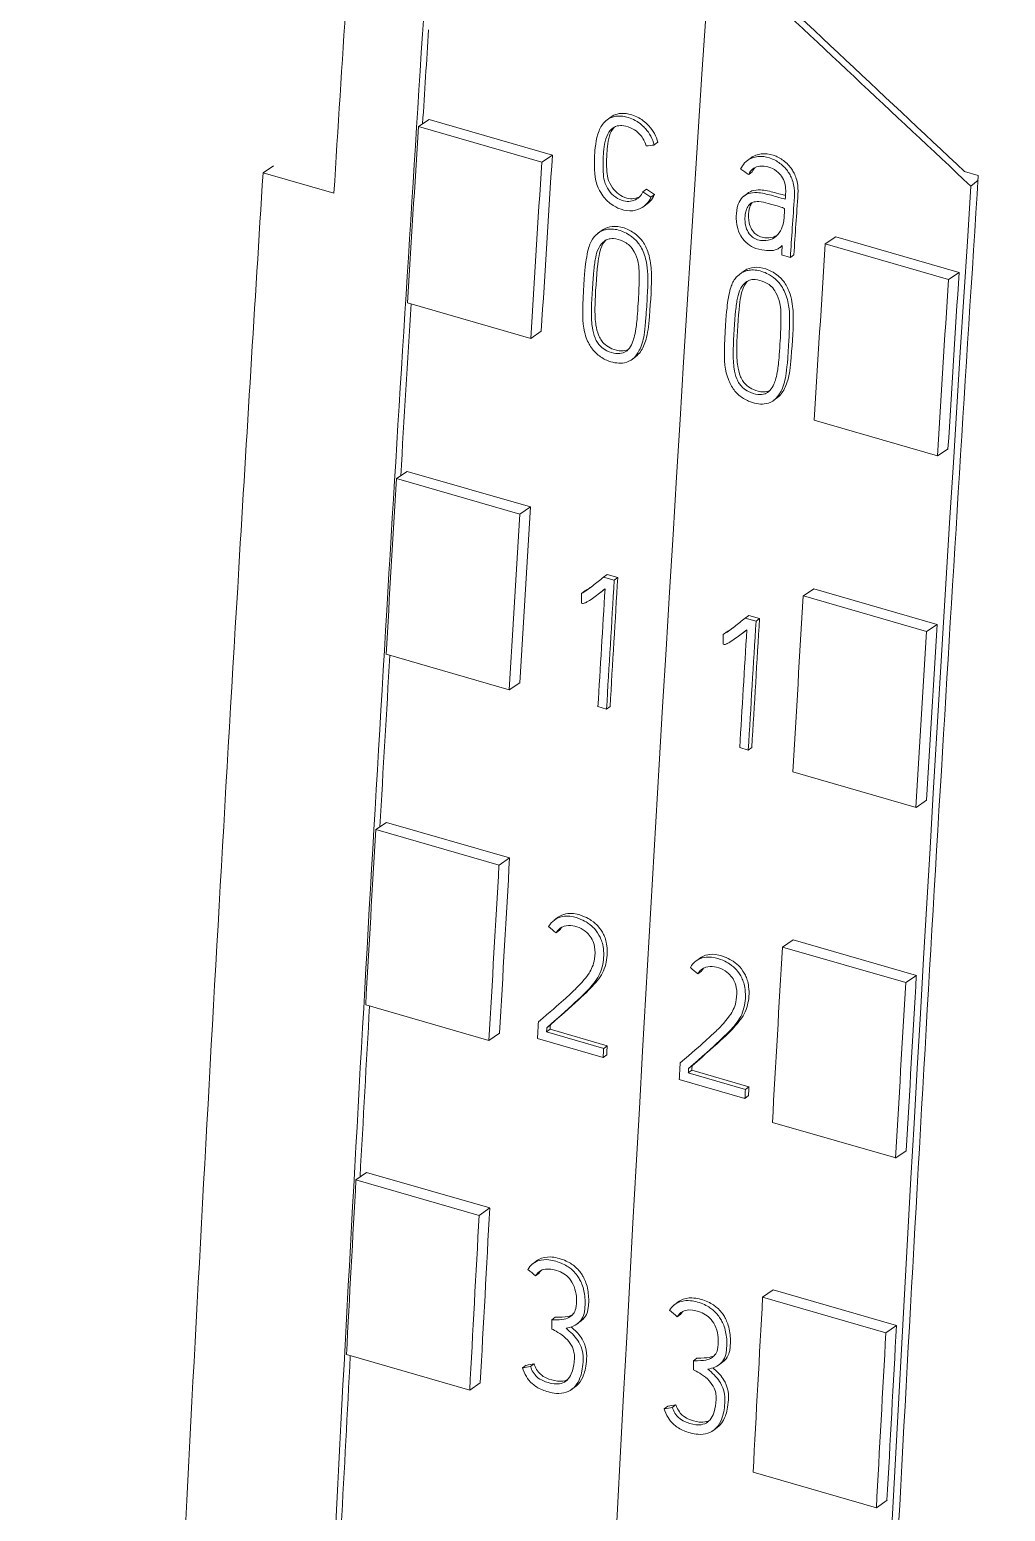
# Model space of a CAD drawing. Header units: inches. Extents: x 9220 to 92460, y -39241 to 4813.
# Drawn here: x 74985.94 to 74996.1, y -33754.61 to -33739.19 of the extents above; entities that cross this region are included whole.
import ezdxf

# ---------------------------------------------------------------- set-up
doc = ezdxf.new("R2010")
doc.units = ezdxf.units.IN
doc.header["$MEASUREMENT"] = 0

# ---------------------------------------------------------------- blocks, each defined once
blk = doc.blocks.new('A$C027ebf9d')
at = {"color": 0, "linetype": 'Continuous', "lineweight": 0}
for p, q in [((19.01652, -14.9086), (19.02239, -14.90471)), ((19.02239, -14.90471), (19.09058, -14.92439)), ((19.12063, -14.90505), (19.12259, -14.90356)), ((19.01652, -14.9086), (19.08471, -14.92828)), ((19.14696, -14.91882), (19.14893, -14.91733)), ((18.93049, -14.93413), (18.93625, -14.93029)), ((19.08471, -14.92828), (19.09058, -14.92439)), ((19.19828, -14.92751), (19.20024, -14.92602)), ((18.9697, -14.94545), (18.93049, -14.93413)), ((19.19917, -14.93509), (19.20113, -14.93361)), ((19.32623, -14.93571), (19.31867, -14.93353)), ((19.32214, -14.94165), (19.32607, -14.93825)), ((19.14069, -14.94469), (19.14265, -14.94321)), ((19.14512, -14.9477), (19.14708, -14.94621)), ((19.19654, -14.94706), (19.1985, -14.94557)), ((19.1412, -14.95275), (19.14316, -14.95126)), ((19.1156, -14.96777), (19.11757, -14.96629)), ((19.24155, -14.97356), (19.24742, -14.96967)), ((19.31561, -14.98935), (19.24742, -14.96967)), ((19.21656, -14.97548), (19.21774, -14.97458)), ((19.21742, -14.97961), (19.22225, -14.981)), ((19.22225, -14.981), (19.22421, -14.97951)), ((19.30974, -14.99325), (19.24155, -14.97356)), ((19.19404, -14.9904), (19.196, -14.98892)), ((19.30974, -14.99325), (19.31561, -14.98935)), ((19.01038, -15.0061), (19.07857, -15.02579)), ((19.08444, -15.02187), (19.07857, -15.02579)), ((19.13466, -15.03741), (19.13662, -15.03592)), ((19.21309, -15.06004), (19.21505, -15.05855)), ((19.3036, -15.09075), (19.23541, -15.07107)), ((19.30947, -15.08683), (19.3036, -15.09075)), ((19.00439, -15.10328), (19.01026, -15.09933)), ((19.00439, -15.10328), (19.07258, -15.12297)), ((19.01026, -15.09933), (19.07845, -15.11901)), ((19.07258, -15.12297), (19.07845, -15.11901)), ((19.11883, -15.15783), (19.1208, -15.15634)), ((19.12479, -15.15955), (19.11883, -15.15783)), ((19.1208, -15.15634), (19.12675, -15.15806)), ((19.12479, -15.15955), (19.12675, -15.15806)), ((19.10663, -15.16691), (19.10859, -15.16542)), ((19.11592, -15.16726), (19.11788, -15.16577)), ((19.22942, -15.16824), (19.23529, -15.16429)), ((19.29761, -15.18793), (19.22942, -15.16824)), ((19.30348, -15.18398), (19.23529, -15.16429)), ((19.19727, -15.18045), (19.19923, -15.17897)), ((19.20323, -15.18217), (19.19727, -15.18045)), ((19.19923, -15.17897), (19.20519, -15.18069)), ((19.20323, -15.18217), (19.20519, -15.18069)), ((19.29761, -15.18793), (19.30348, -15.18398)), ((19.18506, -15.18954), (19.18702, -15.18805)), ((19.19436, -15.18989), (19.19632, -15.1884)), ((18.99854, -15.20052), (19.06673, -15.22021)), ((19.0726, -15.21623), (19.06673, -15.22021)), ((19.11579, -15.22946), (19.12052, -15.23083)), ((19.12052, -15.23083), (19.12248, -15.22934)), ((19.19422, -15.25209), (19.19895, -15.25346)), ((19.19895, -15.25346), (19.20091, -15.25197)), ((19.29176, -15.28517), (19.22357, -15.26548)), ((19.29763, -15.28119), (19.29176, -15.28517)), ((18.99284, -15.29746), (18.99872, -15.29345)), ((18.99284, -15.29746), (19.06104, -15.31714)), ((18.99872, -15.29345), (19.06691, -15.31313)), ((19.06104, -15.31714), (19.06691, -15.31313)), ((19.09152, -15.3476), (19.09348, -15.34611)), ((19.09259, -15.35462), (19.09455, -15.35313)), ((19.21787, -15.36242), (19.22375, -15.35841)), ((19.28607, -15.3821), (19.21787, -15.36242)), ((19.29194, -15.37809), (19.22375, -15.35841)), ((19.16995, -15.37022), (19.17191, -15.36874)), ((19.17103, -15.37724), (19.17299, -15.37576)), ((19.28607, -15.3821), (19.29194, -15.37809)), ((18.98729, -15.39443), (19.05548, -15.41412)), ((19.08748, -15.40701), (19.08944, -15.40552)), ((19.06135, -15.41008), (19.05548, -15.41412)), ((19.08234, -15.41297), (19.11865, -15.42346)), ((19.08735, -15.40939), (19.08931, -15.4079)), ((19.11894, -15.41851), (19.08735, -15.40939)), ((19.08931, -15.4079), (19.1209, -15.41702)), ((19.11865, -15.42346), (19.12062, -15.42197)), ((19.11894, -15.41851), (19.1209, -15.41702)), ((19.16578, -15.43202), (19.16774, -15.43053)), ((19.16592, -15.42964), (19.16788, -15.42815)), ((19.16774, -15.43053), (19.19933, -15.43965)), ((19.16077, -15.4356), (19.19709, -15.44609)), ((19.19737, -15.44113), (19.16578, -15.43202)), ((19.19709, -15.44609), (19.19905, -15.4446)), ((19.19737, -15.44113), (19.19933, -15.43965)), ((19.28051, -15.47908), (19.21232, -15.4594)), ((19.28638, -15.47504), (19.28051, -15.47908)), ((18.98188, -15.49112), (18.98776, -15.48706)), ((18.98776, -15.48706), (19.05595, -15.50674)), ((18.98188, -15.49112), (19.05007, -15.51081)), ((19.05007, -15.51081), (19.05595, -15.50674)), ((19.07972, -15.53758), (19.08168, -15.53609)), ((19.08122, -15.54428), (19.08318, -15.54279)), ((19.20691, -15.55608), (19.21279, -15.55202)), ((19.28098, -15.5717), (19.21279, -15.55202)), ((19.15816, -15.56021), (19.16012, -15.55872)), ((19.2751, -15.57577), (19.20691, -15.55608)), ((19.09017, -15.56866), (19.09213, -15.56717)), ((19.10451, -15.57068), (19.10647, -15.5692)), ((19.15965, -15.56691), (19.16161, -15.56542)), ((19.2751, -15.57577), (19.28098, -15.5717)), ((18.97662, -15.58784), (19.04481, -15.60753)), ((19.07403, -15.59521), (19.07599, -15.59372)), ((19.07849, -15.59439), (19.08046, -15.5929)), ((19.1686, -15.59128), (19.17056, -15.5898)), ((19.18294, -15.59331), (19.1849, -15.59183)), ((19.05068, -15.60343), (19.04481, -15.60753)), ((19.1014, -15.60697), (19.10336, -15.60548)), ((19.15246, -15.61784), (19.15443, -15.61635)), ((19.15693, -15.61702), (19.15889, -15.61553)), ((19.17983, -15.6296), (19.18179, -15.62811)), ((19.26984, -15.67249), (19.20165, -15.6528)), ((19.27571, -15.66839), (19.26984, -15.67249))]:
    blk.add_line(p, q, dxfattribs=at)
at = {"color": 0, "linetype": 'Continuous', "lineweight": 0, "extrusion": (0, 0, -1)}
for centre, major_axis, ratio, start_param, end_param in [((103.54587, 46.11061), (-127.39754, 88.2636), 0.649519, -1.346513, -1.345256), ((38.52523, -1.91449), (10.9193, 37.82555), 0.433013, -2.044027, -2.041027), ((38.57101, -1.92799), (10.9193, 37.82555), 0.433013, -2.04258, -2.041128), ((38.57442, -1.92898), (10.92257, 37.8369), 0.433013, -2.045206, -2.042485), ((38.64261, -1.94866), (10.92257, 37.8369), 0.433013, -2.045206, -2.042485), ((43.91555, -3.47111), (-96.25908, 61.59771), 0.2031, -1.442, -1.441953), ((38.79945, -1.99394), (10.92257, 37.8369), 0.433013, -2.045206, -2.042485), ((38.86764, -2.01362), (10.92257, 37.8369), 0.433013, -2.045206, -2.042485), ((38.57101, -1.92799), (10.9193, 37.82555), 0.433013, -2.048016, -2.04536), ((38.57442, -1.92898), (10.92257, 37.8369), 0.433013, -2.05064, -2.047921), ((38.64261, -1.94866), (10.92257, 37.8369), 0.433013, -2.05064, -2.047921), ((38.69314, -1.96347), (10.92079, 37.82921), 0.43303, -2.050607, -2.048614), ((38.79945, -1.99394), (10.92257, 37.8369), 0.433013, -2.05064, -2.047921), ((38.77157, -1.9861), (10.92079, 37.82921), 0.43303, -2.050607, -2.048614), ((38.86764, -2.01362), (10.92257, 37.8369), 0.433013, -2.05064, -2.047921), ((38.57101, -1.92799), (10.9193, 37.82555), 0.433013, -2.053449, -2.050796), ((38.57442, -1.92898), (10.92257, 37.8369), 0.433013, -2.05607, -2.053353), ((38.64261, -1.94866), (10.92257, 37.8369), 0.433013, -2.05607, -2.053353), ((38.79945, -1.99394), (10.92257, 37.8369), 0.433013, -2.05607, -2.053353), ((38.86764, -2.01362), (10.92257, 37.8369), 0.433013, -2.05607, -2.053353), ((38.57101, -1.92799), (10.9193, 37.82555), 0.433013, -2.058879, -2.056228), ((38.67072, -1.957), (10.92079, 37.82922), 0.43303, -2.055789, -2.055723), ((38.70231, -1.96612), (10.92079, 37.82922), 0.43303, -2.055928, -2.055789), ((38.74916, -1.97963), (10.92079, 37.82922), 0.43303, -2.055789, -2.055723), ((38.78074, -1.98875), (10.92079, 37.82922), 0.43303, -2.055928, -2.055789), ((38.57442, -1.92898), (10.92257, 37.8369), 0.433013, -2.061497, -2.058781), ((38.64261, -1.94866), (10.92257, 37.8369), 0.433013, -2.061497, -2.058781), ((38.79945, -1.99394), (10.92257, 37.8369), 0.433013, -2.061497, -2.058781), ((38.86764, -2.01362), (10.92257, 37.8369), 0.433013, -2.061497, -2.058781), ((38.57101, -1.92799), (10.9193, 37.82555), 0.433013, -2.064306, -2.061657), ((35.9937, -1.18418), (-78.37912, -17.14757), 0.134473, -1.323957, -1.323899), ((36.07213, -1.2068), (-78.37912, -17.14757), 0.134473, -1.323957, -1.323899)]:
    blk.add_ellipse(centre, major_axis=major_axis, ratio=ratio, start_param=start_param, end_param=end_param, dxfattribs=at)
at = {"color": 0, "linetype": 'Continuous', "lineweight": 0}
for centre, major_axis, ratio, start_param, end_param in [((38.72103, -1.9713), (-10.9193, -37.82555), 0.433013, -1.102762, -0.989056), ((38.72103, -1.9713), (-10.9193, -37.82555), 0.433013, -1.102762, -0.989056), ((45.80412, -4.01601), (-60.02109, 50.16105), 0.329077, 1.39746, 1.399757), ((33.80556, -0.55249), (-92.35307, -12.56849), 0.133623, 1.393192, 1.393242), ((38.64261, -1.94866), (-10.9193, -37.82555), 0.433013, -1.099107, -1.096386), ((44.37267, -3.60306), (-102.24855, 63.34814), 0.191897, 1.442106, 1.44215), ((43.915, -3.47074), (-96.24946, 61.59155), 0.2031, 1.441953, 1.442), ((38.87105, -2.01461), (-10.9193, -37.82555), 0.433013, -1.100465, -0.991379), ((38.77318, -1.98656), (-10.92079, -37.82921), 0.43303, -1.099366, -1.099227), ((38.77318, -1.98656), (-10.92079, -37.82922), 0.43303, -1.098794, -1.09865), ((38.86764, -2.01362), (-10.9193, -37.82555), 0.433013, -1.099107, -1.096386), ((38.64261, -1.94866), (-10.9193, -37.82555), 0.433013, -1.093672, -1.090953), ((38.69314, -1.96326), (-10.9197, -37.82543), 0.43303, -1.092978, -1.090984), ((38.77172, -1.98615), (-8.71998, -38.45003), 0.458432, -1.119259, -1.119112), ((38.68841, -1.9621), (-10.92079, -37.82921), 0.43303, -1.092807, -1.090985), ((38.77158, -1.98589), (-10.9197, -37.82543), 0.43303, -1.092978, -1.090984), ((38.86764, -2.01362), (-10.9193, -37.82555), 0.433013, -1.093672, -1.090953), ((38.85015, -2.00878), (-8.71998, -38.45003), 0.458432, -1.119259, -1.119112), ((38.76684, -1.98473), (-10.92079, -37.82921), 0.43303, -1.092807, -1.090985), ((38.64261, -1.94866), (-10.9193, -37.82555), 0.433013, -1.08824, -1.085523), ((41.51392, -2.77779), (-66.73006, 53.14729), 0.280885, 1.456745, 1.456809), ((41.59236, -2.80042), (-66.73006, 53.14729), 0.280885, 1.456745, 1.456809), ((38.86764, -2.01362), (-10.9193, -37.82555), 0.433013, -1.08824, -1.085523), ((38.66599, -1.95563), (-10.92079, -37.82922), 0.43303, -1.08592, -1.085665), ((38.67073, -1.95679), (-10.9197, -37.82544), 0.43303, -1.085868, -1.085802), ((38.70232, -1.96591), (-10.9197, -37.82543), 0.43303, -1.085802, -1.085663), ((38.74443, -1.97826), (-10.92079, -37.82922), 0.43303, -1.08592, -1.085665), ((38.74916, -1.97942), (-10.9197, -37.82544), 0.43303, -1.085868, -1.085802), ((38.78075, -1.98854), (-10.9197, -37.82543), 0.43303, -1.085802, -1.085663), ((38.64261, -1.94866), (-10.9193, -37.82555), 0.433013, -1.082811, -1.080096), ((41.21349, -2.69106), (-68.21995, 53.56006), 0.275788, 1.461318, 1.461382), ((38.75722, -1.98197), (-8.67458, -38.4625), 0.458913, -1.108631, -1.108493), ((41.29192, -2.71369), (-68.21995, 53.56006), 0.275788, 1.461318, 1.461382), ((38.86764, -2.01362), (-10.9193, -37.82555), 0.433013, -1.082811, -1.080096), ((35.99414, -1.1841), (-78.37128, -17.14586), 0.134473, 1.323896, 1.323955), ((38.83566, -2.0046), (-8.67458, -38.4625), 0.458913, -1.108631, -1.108493), ((36.07257, -1.20673), (-78.37128, -17.14586), 0.134473, 1.323896, 1.323955)]:
    blk.add_ellipse(centre, major_axis=major_axis, ratio=ratio, start_param=start_param, end_param=end_param, dxfattribs=at)
for points, knots in [([(18.88349, -18.69098), (18.88403, -18.5766), (18.88613, -18.30322), (18.89241, -17.86682), (18.90437, -17.32845), (18.92001, -16.82754), (18.93962, -16.32606), (18.9632, -15.80899), (18.99085, -15.30191), (19.01228, -14.95706), (19.01937, -14.84713)], [0.1285183, 0.1285183, 0.1285183, 0.1285183, 0.1989102, 0.2963502, 0.3949059, 0.525445, 0.5979674, 0.6950356, 0.8333844, 0.8979673, 0.8979673, 0.8979673, 0.8979673]), ([(19.14696, -14.91882), (19.14652, -14.91718), (19.14587, -14.91555), (19.1442, -14.91246), (19.1432, -14.91106), (19.14098, -14.90858), (19.13914, -14.90675), (19.13374, -14.90374), (19.13129, -14.90319), (19.12739, -14.90269), (19.12578, -14.90283), (19.12302, -14.90356), (19.12138, -14.9043), (19.11832, -14.90709), (19.11718, -14.90898), (19.11448, -14.9156), (19.11412, -14.92171), (19.11384, -14.92619), (19.11337, -14.93344), (19.1153, -14.94157), (19.11646, -14.94377), (19.11878, -14.94765), (19.12045, -14.94933), (19.12394, -14.95232), (19.12605, -14.95337), (19.12897, -14.95459), (19.13111, -14.95518), (19.1357, -14.95526), (19.13759, -14.95474), (19.14072, -14.95325), (19.14185, -14.95229), (19.14366, -14.95038), (19.14449, -14.9491), (19.14512, -14.9477)], [-0.09453916, -0.09453916, -0.09453916, -0.09453916, -0.09168611, -0.09168611, -0.08879372, -0.08879372, -0.08618952, -0.08618952, -0.08360415, -0.08360415, -0.08048197, -0.08048197, -0.07734209, -0.07734209, -0.07402834, -0.07402834, -0.06630308, -0.06630308, -0.06123293, -0.06123293, -0.05847343, -0.05847343, -0.0534023, -0.0534023, -0.04536536, -0.04536536, -0.03502946, -0.03502946, -0.02474249, -0.02474249, -0.01385546, -0.01385546, 0, 0, 0, 0]), ([(19.12259, -14.90356), (19.12392, -14.90254), (19.12528, -14.902), (19.12778, -14.90132), (19.12939, -14.90121), (19.13324, -14.9017), (19.13568, -14.90225), (19.1408, -14.90509), (19.14265, -14.90677), (19.14515, -14.90955), (19.14615, -14.91096), (19.14783, -14.91406), (19.14848, -14.91569), (19.14893, -14.91733)], [0.07818606, 0.07818606, 0.07818606, 0.07818606, 0.08098203, 0.08098203, 0.08480179, 0.08480179, 0.08810793, 0.08810793, 0.0910991, 0.0910991, 0.09375191, 0.09375191, 0.09636814, 0.09636814, 0.09636814, 0.09636814]), ([(19.14069, -14.94469), (19.1402, -14.94579), (19.13954, -14.94676), (19.13782, -14.94844), (19.13682, -14.94901), (19.13438, -14.94998), (19.13302, -14.95008), (19.13077, -14.94993), (19.12924, -14.94966), (19.12651, -14.94831), (19.12499, -14.94745), (19.12225, -14.94463), (19.12125, -14.94329), (19.11942, -14.93949), (19.11906, -14.93774), (19.1185, -14.93279), (19.1185, -14.92921), (19.11878, -14.92408), (19.11909, -14.91892), (19.1207, -14.91346), (19.12155, -14.91193), (19.12356, -14.90956), (19.12472, -14.90894), (19.12678, -14.90811), (19.12796, -14.90804), (19.13022, -14.90818), (19.13207, -14.90849), (19.13534, -14.90992), (19.13662, -14.91086), (19.13931, -14.91317), (19.14019, -14.91445), (19.14143, -14.91647), (19.14202, -14.9179), (19.1424, -14.91933)], [-0.08359149, -0.08359149, -0.08359149, -0.08359149, -0.07923691, -0.07923691, -0.07439687, -0.07439687, -0.06671415, -0.06671415, -0.05907259, -0.05907259, -0.05500654, -0.05500654, -0.05227373, -0.05227373, -0.04902133, -0.04902133, -0.04033745, -0.04033745, -0.03626464, -0.03626464, -0.03392671, -0.03392671, -0.03110026, -0.03110026, -0.02691751, -0.02691751, -0.02209396, -0.02209396, -0.0180212, -0.0180212, -0.01158837, -0.01158837, 0, 0, 0, 0]), ([(19.12478, -14.90897), (19.12469, -14.90907), (19.12459, -14.90918), (19.12345, -14.91049), (19.12264, -14.91208), (19.12107, -14.91726), (19.12076, -14.92234), (19.12047, -14.92758), (19.12047, -14.93116), (19.121, -14.9361), (19.12133, -14.93786), (19.12325, -14.94189), (19.12431, -14.94323), (19.12671, -14.94574), (19.12817, -14.94667), (19.13115, -14.94816), (19.13269, -14.94844), (19.13494, -14.94859), (19.1363, -14.94851), (19.13817, -14.94777), (19.13853, -14.9476), (19.13886, -14.94742)], [0.03373643, 0.03373643, 0.03373643, 0.03373643, 0.03398295, 0.03398295, 0.03661396, 0.03661396, 0.04170976, 0.04170976, 0.05205036, 0.05205036, 0.05583202, 0.05583202, 0.0593197, 0.0593197, 0.06490399, 0.06490399, 0.0733474, 0.0733474, 0.08169244, 0.08169244, 0.08373306, 0.08373306, 0.08373306, 0.08373306]), ([(19.22225, -14.981), (19.22259, -14.97558), (19.22293, -14.97015), (19.22366, -14.95899), (19.22413, -14.95328), (19.22457, -14.94549), (19.22456, -14.94321), (19.22349, -14.93822), (19.22262, -14.93629), (19.221, -14.93357), (19.21978, -14.93178), (19.21613, -14.92856), (19.21429, -14.92741), (19.21024, -14.92566), (19.208, -14.92516), (19.20359, -14.92512), (19.20166, -14.92562), (19.19904, -14.92691), (19.19793, -14.92765), (19.196, -14.92974), (19.19529, -14.93089), (19.19473, -14.93219)], [-0.3247654, -0.3247654, -0.3247654, -0.3247654, -0.2476173, -0.2476173, -0.1660657, -0.1660657, -0.1370591, -0.1370591, -0.1087088, -0.1087088, -0.0865262, -0.0865262, -0.068498, -0.068498, -0.0479523, -0.0479523, -0.026612, -0.026612, -0.0126632, -0.0126632, 0, 0, 0, 0]), ([(19.19917, -14.93509), (19.19977, -14.93371), (19.20048, -14.93282), (19.20217, -14.93144), (19.20328, -14.93096), (19.20561, -14.93044), (19.20723, -14.9303), (19.21069, -14.93106), (19.21215, -14.93168), (19.21506, -14.93348), (19.21611, -14.93459), (19.21757, -14.93637), (19.21829, -14.93758), (19.21934, -14.94027), (19.21954, -14.94157), (19.21979, -14.94465), (19.21945, -14.94798), (19.21939, -14.94884)], [-0.02324658, -0.02324658, -0.02324658, -0.02324658, -0.02150566, -0.02150566, -0.01945783, -0.01945783, -0.0174412, -0.0174412, -0.01584766, -0.01584766, -0.013774, -0.013774, -0.01068332, -0.01068332, -0.00722, -0.00722, 0, 0, 0, 0]), ([(19.20024, -14.92602), (19.20077, -14.92562), (19.20135, -14.92526), (19.20354, -14.92416), (19.20546, -14.92364), (19.20988, -14.92366), (19.21213, -14.92415), (19.21619, -14.92588), (19.21803, -14.92703), (19.22169, -14.93024), (19.22292, -14.93202), (19.22458, -14.93479), (19.22544, -14.93671), (19.22652, -14.94165), (19.22653, -14.94394), (19.22612, -14.95153), (19.22565, -14.95706), (19.22492, -14.96825), (19.22457, -14.97388), (19.22421, -14.97951)], [0.0184304, 0.0184304, 0.0184304, 0.0184304, 0.0247461, 0.0247461, 0.0404732, 0.0404732, 0.0555, 0.0555, 0.0687032, 0.0687032, 0.0849124, 0.0849124, 0.1060856, 0.1060856, 0.128212, 0.128212, 0.1894601, 0.1894601, 0.2514955, 0.2514955, 0.2514955, 0.2514955]), ([(18.93049, -14.93413), (18.9259, -15.00708), (18.90702, -15.31492), (18.88137, -15.78537), (18.85779, -16.30244), (18.83818, -16.80392), (18.82254, -17.30483), (18.81058, -17.8432), (18.80424, -18.2837), (18.80193, -18.58851), (18.80138, -18.73415), (18.80129, -18.76143)], [0.1237088, 0.1237088, 0.1237088, 0.1237088, 0.1666156, 0.3049644, 0.4020326, 0.474555, 0.6050941, 0.7036498, 0.8010898, 0.8739842, 0.8907937, 0.8907937, 0.8907937, 0.8907937]), ([(19.32623, -14.93571), (19.31914, -15.04564), (19.29771, -15.39049), (19.27006, -15.89757), (19.24648, -16.41465), (19.22687, -16.91612), (19.21123, -17.41703), (19.19927, -17.95541), (19.19299, -18.3918), (19.19089, -18.66518), (19.19035, -18.77956)], [0.1020327, 0.1020327, 0.1020327, 0.1020327, 0.1666156, 0.3049644, 0.4020326, 0.474555, 0.6050941, 0.7036498, 0.8010898, 0.8714817, 0.8714817, 0.8714817, 0.8714817]), ([(19.14708, -14.94621), (19.14645, -14.94761), (19.14562, -14.94889), (19.14421, -14.95038), (19.14374, -14.95082), (19.14316, -14.95126)], [0, 0, 0, 0, 0.01384838, 0.01384838, 0.01925293, 0.01925293, 0.01925293, 0.01925293]), ([(19.21939, -14.94884), (19.21638, -14.9479), (19.21273, -14.94693), (19.20923, -14.94599), (19.20635, -14.9453), (19.20205, -14.94506), (19.20051, -14.94522), (19.19785, -14.94614), (19.19673, -14.9468), (19.1947, -14.94875), (19.19394, -14.9501), (19.19253, -14.95392), (19.19234, -14.95641), (19.19228, -14.95969), (19.19232, -14.96228), (19.19367, -14.96711), (19.19454, -14.96878), (19.19603, -14.97101), (19.19705, -14.97228), (19.19993, -14.9745), (19.20142, -14.97536), (19.20547, -14.97682), (19.20775, -14.97706), (19.21098, -14.97734), (19.21252, -14.97728), (19.21461, -14.97666), (19.21529, -14.97633), (19.21659, -14.9755), (19.21719, -14.97499), (19.21775, -14.97443)], [-0.1463455, -0.1463455, -0.1463455, -0.1463455, -0.1402342, -0.1402342, -0.125324, -0.125324, -0.1151792, -0.1151792, -0.1066384, -0.1066384, -0.0963594, -0.0963594, -0.0794724, -0.0794724, -0.0645459, -0.0645459, -0.0532939, -0.0532939, -0.0442937, -0.0442937, -0.0372089, -0.0372089, -0.0277955, -0.0277955, -0.014635, -0.014635, -0.0074615, -0.0074615, 0, 0, 0, 0]), ([(19.1985, -14.94557), (19.19924, -14.94501), (19.20008, -14.94457), (19.20246, -14.94373), (19.20402, -14.94358), (19.20821, -14.9438), (19.21104, -14.94447), (19.21441, -14.94536), (19.21697, -14.94605), (19.21952, -14.9468)], [0.10618895, 0.10618895, 0.10618895, 0.10618895, 0.11073603, 0.11073603, 0.11834456, 0.11834456, 0.12990621, 0.12990621, 0.134043, 0.134043, 0.134043, 0.134043]), ([(19.21874, -14.9589), (19.21865, -14.96122), (19.21819, -14.96292), (19.2172, -14.96568), (19.21637, -14.96714), (19.21394, -14.96986), (19.21253, -14.9706), (19.2095, -14.9717), (19.20764, -14.97172), (19.20546, -14.97157), (19.20439, -14.97135), (19.20219, -14.97046), (19.20138, -14.96985), (19.20038, -14.969), (19.19962, -14.96826), (19.1982, -14.9659), (19.1978, -14.96473), (19.19715, -14.96196), (19.19712, -14.96024), (19.19714, -14.95805), (19.19726, -14.95619), (19.19831, -14.95339), (19.19884, -14.95245), (19.2, -14.9513), (19.20066, -14.95078), (19.20239, -14.95024), (19.20338, -14.95004), (19.20654, -14.95022), (19.20829, -14.95068), (19.21545, -14.95262), (19.21766, -14.9534), (19.21906, -14.95392)], [-0.1115711, -0.1115711, -0.1115711, -0.1115711, -0.1091327, -0.1091327, -0.1057128, -0.1057128, -0.1014161, -0.1014161, -0.0939598, -0.0939598, -0.0871047, -0.0871047, -0.0794224, -0.0794224, -0.0716999, -0.0716999, -0.0639785, -0.0639785, -0.0505941, -0.0505941, -0.03438, -0.03438, -0.0253619, -0.0253619, -0.0197723, -0.0197723, -0.0163599, -0.0163599, -0.0124498, -0.0124498, 0, 0, 0, 0]), ([(19.20114, -14.95067), (19.2007, -14.95121), (19.20034, -14.95183), (19.19967, -14.95341), (19.1992, -14.95486), (19.19908, -14.95778), (19.19902, -14.9598), (19.1997, -14.96308), (19.20009, -14.96424), (19.20143, -14.96659), (19.2022, -14.96736), (19.20322, -14.96828), (19.20401, -14.96887), (19.20604, -14.96977), (19.20707, -14.97001), (19.20934, -14.97025), (19.21102, -14.97023), (19.21351, -14.9695), (19.2142, -14.9692), (19.21481, -14.96885)], [0.1059389, 0.1059389, 0.1059389, 0.1059389, 0.1365941, 0.1365941, 0.1785187, 0.1785187, 0.1901138, 0.1901138, 0.1967738, 0.1967738, 0.2042931, 0.2042931, 0.2139424, 0.2139424, 0.2232559, 0.2232559, 0.234867, 0.234867, 0.2400814, 0.2400814, 0.2400814, 0.2400814]), ([(19.12369, -14.96388), (19.12174, -14.96408), (19.12007, -14.96471), (19.1183, -14.96577), (19.11793, -14.96601), (19.11757, -14.96629)], [0.116905819, 0.116905819, 0.116905819, 0.116905819, 0.121233699, 0.121233699, 0.122393642, 0.122393642, 0.122393642, 0.122393642]), ([(19.13662, -15.03592), (19.1377, -15.03511), (19.13855, -15.03413), (19.1405, -15.03138), (19.14161, -15.02903), (19.14329, -15.0231), (19.14376, -15.01946), (19.14491, -15.00494), (19.14561, -14.99684), (19.14522, -14.98612), (19.14481, -14.98226), (19.14284, -14.97623), (19.1418, -14.97406), (19.13966, -14.97101), (19.1383, -14.96943), (19.13461, -14.96667), (19.13244, -14.96546), (19.1279, -14.96394), (19.12574, -14.96369), (19.12377, -14.96387), (19.12373, -14.96387), (19.12369, -14.96388)], [0.2242508, 0.2242508, 0.2242508, 0.2242508, 0.2335655, 0.2335655, 0.2498609, 0.2498609, 0.2682278, 0.2682278, 0.2959005, 0.2959005, 0.3063813, 0.3063813, 0.3132209, 0.3132209, 0.3179209, 0.3179209, 0.3220665, 0.3220665, 0.3263075, 0.3263075, 0.3263972, 0.3263972, 0.3263972, 0.3263972]), ([(19.12173, -14.96537), (19.12277, -14.96526), (19.12398, -14.96527), (19.12777, -14.96586), (19.13016, -14.9668), (19.13348, -14.96877), (19.13524, -14.96995), (19.13779, -14.97262), (19.13915, -14.9743), (19.1415, -14.97922), (19.14234, -14.98199), (19.14357, -14.98951), (19.14354, -14.9945), (19.14293, -15.00524), (19.14259, -15.01082), (19.14181, -15.02121), (19.1413, -15.02452), (19.13965, -15.03067), (19.13847, -15.0329), (19.13652, -15.03576), (19.13541, -15.03694), (19.13256, -15.03882), (19.13091, -15.03926), (19.12937, -15.03942), (19.12799, -15.03956), (19.12655, -15.03949), (19.12361, -15.03896), (19.12213, -15.0385), (19.11879, -15.03705), (19.11695, -15.03591), (19.1138, -15.03318), (19.11245, -15.03159), (19.11019, -15.02776), (19.10908, -15.02529), (19.1071, -15.01684), (19.10711, -15.01058), (19.10831, -14.98967), (19.10884, -14.98515), (19.10996, -14.97765), (19.11068, -14.97527), (19.11217, -14.97152), (19.11322, -14.96994), (19.11597, -14.96732), (19.11765, -14.96636), (19.12007, -14.96563), (19.12084, -14.96546), (19.12173, -14.96537)], [-0.1759964, -0.1759964, -0.1759964, -0.1759964, -0.1539465, -0.1539465, -0.1148722, -0.1148722, -0.0942302, -0.0942302, -0.0819263, -0.0819263, -0.0704559, -0.0704559, -0.0535445, -0.0535445, -0.0485733, -0.0485733, -0.0383663, -0.0383663, -0.0257842, -0.0257842, -0.0141548, -0.0141548, 0, 0, 0, 0.0126635, 0.0126635, 0.0258177, 0.0258177, 0.044087, 0.044087, 0.061705, 0.061705, 0.0782741, 0.0782741, 0.1063218, 0.1063218, 0.1313772, 0.1313772, 0.1711703, 0.1711703, 0.2222465, 0.2222465, 0.2759008, 0.2759008, 0.2949352, 0.2949352, 0.2949352, 0.2949352]), ([(19.13308, -14.97424), (19.13318, -14.97433), (19.13328, -14.97442), (19.1343, -14.97542), (19.13513, -14.97656), (19.13676, -14.97958), (19.1375, -14.98164), (19.13853, -14.9865), (19.13873, -14.98926), (19.13839, -15.00097), (19.13819, -15.0045), (19.1374, -15.01539), (19.13718, -15.01803), (19.13623, -15.02422), (19.1354, -15.02678), (19.13415, -15.02967), (19.13347, -15.03092), (19.13165, -15.03288), (19.13072, -15.03344), (19.12862, -15.03417), (19.12724, -15.0343), (19.12409, -15.03397), (19.12232, -15.03344), (19.11957, -15.03204), (19.11841, -15.03129), (19.11733, -15.03027), (19.11645, -15.02943), (19.11588, -15.02866), (19.11502, -15.02733), (19.11458, -15.02647), (19.11349, -15.02375), (19.11302, -15.02172), (19.11234, -15.01759), (19.11206, -15.01465), (19.11231, -15.00306), (19.11301, -14.99318), (19.11382, -14.98519), (19.11418, -14.9827), (19.11491, -14.97907), (19.11541, -14.9772), (19.11719, -14.97393), (19.11821, -14.97285), (19.1199, -14.97156), (19.12082, -14.97105), (19.12267, -14.97058), (19.12382, -14.97041), (19.12736, -14.97108), (19.12925, -14.97182), (19.13168, -14.9731), (19.13248, -14.9737), (19.13308, -14.97424)], [-0.1683768, -0.1683768, -0.1683768, -0.1683768, -0.1670243, -0.1670243, -0.1530905, -0.1530905, -0.1348191, -0.1348191, -0.1132436, -0.1132436, -0.0989273, -0.0989273, -0.0866747, -0.0866747, -0.0681432, -0.0681432, -0.0548455, -0.0548455, -0.0430485, -0.0430485, -0.0281223, -0.0281223, -0.0114748, -0.0114748, 0, 0, 0, 0.0093612, 0.0093612, 0.0220669, 0.0220669, 0.0460899, 0.0460899, 0.0780073, 0.0780073, 0.1135413, 0.1135413, 0.1339466, 0.1339466, 0.1545626, 0.1545626, 0.1727057, 0.1727057, 0.1879381, 0.1879381, 0.1987108, 0.1987108, 0.2087791, 0.2087791, 0.216671, 0.216671, 0.216671, 0.216671]), ([(19.12019, -14.97146), (19.1196, -14.97203), (19.11905, -14.97273), (19.11763, -14.97511), (19.11707, -14.97686), (19.11626, -14.98044), (19.11594, -14.9826), (19.11494, -14.99111), (19.1143, -15.00149), (19.114, -15.01278), (19.11428, -15.016), (19.11493, -15.01992), (19.11539, -15.02221), (19.1167, -15.0253), (19.11718, -15.02621), (19.11817, -15.02759), (19.11881, -15.02839), (19.11979, -15.02923), (19.12093, -15.0302), (19.12218, -15.03095), (19.12513, -15.03224), (19.12699, -15.0327), (19.13007, -15.03274), (19.13132, -15.03252), (19.13244, -15.03199), (19.13247, -15.03198), (19.13251, -15.03196)], [0.2368563, 0.2368563, 0.2368563, 0.2368563, 0.2465936, 0.2465936, 0.2648202, 0.2648202, 0.2825817, 0.2825817, 0.3357628, 0.3357628, 0.3908855, 0.3908855, 0.4238526, 0.4238526, 0.4383448, 0.4383448, 0.4483823, 0.4483823, 0.4483823, 0.4599761, 0.4599761, 0.4755139, 0.4755139, 0.4869692, 0.4869692, 0.4873263, 0.4873263, 0.4873263, 0.4873263]), ([(19.20016, -14.988), (19.2012, -14.98789), (19.20241, -14.9879), (19.2062, -14.98849), (19.20859, -14.98943), (19.21192, -14.9914), (19.21367, -14.99258), (19.21622, -14.99525), (19.21758, -14.99693), (19.21993, -15.00185), (19.22078, -15.00462), (19.22201, -15.01214), (19.22197, -15.01713), (19.22136, -15.02787), (19.22102, -15.03345), (19.22024, -15.04384), (19.21973, -15.04715), (19.21809, -15.0533), (19.21691, -15.05552), (19.21496, -15.05839), (19.21384, -15.05957), (19.21099, -15.06145), (19.20934, -15.06188), (19.2078, -15.06205), (19.20642, -15.06219), (19.20498, -15.06212), (19.20204, -15.06159), (19.20056, -15.06113), (19.19722, -15.05968), (19.19538, -15.05854), (19.19223, -15.05581), (19.19088, -15.05422), (19.18862, -15.05039), (19.18752, -15.04792), (19.18553, -15.03947), (19.18555, -15.03321), (19.18674, -15.0123), (19.18727, -15.00778), (19.18839, -15.00028), (19.18911, -14.9979), (19.19061, -14.99415), (19.19166, -14.99257), (19.19441, -14.98995), (19.19608, -14.98899), (19.1985, -14.98826), (19.19927, -14.98809), (19.20016, -14.988)], [-0.1759964, -0.1759964, -0.1759964, -0.1759964, -0.1539465, -0.1539465, -0.1148722, -0.1148722, -0.0942302, -0.0942302, -0.0819263, -0.0819263, -0.0704559, -0.0704559, -0.0535445, -0.0535445, -0.0485733, -0.0485733, -0.0383663, -0.0383663, -0.0257842, -0.0257842, -0.0141548, -0.0141548, 0, 0, 0, 0.0126635, 0.0126635, 0.0258177, 0.0258177, 0.044087, 0.044087, 0.061705, 0.061705, 0.0782741, 0.0782741, 0.1063218, 0.1063218, 0.1313772, 0.1313772, 0.1711703, 0.1711703, 0.2222465, 0.2222465, 0.2759008, 0.2759008, 0.2949352, 0.2949352, 0.2949352, 0.2949352]), ([(19.20213, -14.98651), (19.20018, -14.98671), (19.1985, -14.98733), (19.19673, -14.98839), (19.19636, -14.98864), (19.196, -14.98892)], [0.116905819, 0.116905819, 0.116905819, 0.116905819, 0.121233699, 0.121233699, 0.122393642, 0.122393642, 0.122393642, 0.122393642]), ([(19.21505, -15.05855), (19.21613, -15.05774), (19.21699, -15.05676), (19.21893, -15.054), (19.22004, -15.05166), (19.22172, -15.04573), (19.2222, -15.04209), (19.22334, -15.02757), (19.22404, -15.01947), (19.22365, -15.00875), (19.22324, -15.00489), (19.22128, -14.99886), (19.22023, -14.99669), (19.21809, -14.99364), (19.21673, -14.99206), (19.21304, -14.9893), (19.21087, -14.98809), (19.20633, -14.98657), (19.20417, -14.98632), (19.20221, -14.9865), (19.20217, -14.9865), (19.20213, -14.98651)], [0.2242508, 0.2242508, 0.2242508, 0.2242508, 0.2335655, 0.2335655, 0.2498609, 0.2498609, 0.2682278, 0.2682278, 0.2959005, 0.2959005, 0.3063813, 0.3063813, 0.3132209, 0.3132209, 0.3179209, 0.3179209, 0.3220665, 0.3220665, 0.3263075, 0.3263075, 0.3263972, 0.3263972, 0.3263972, 0.3263972]), ([(19.21151, -14.99687), (19.21161, -14.99696), (19.21171, -14.99705), (19.21273, -14.99804), (19.21356, -14.99919), (19.21519, -15.00221), (19.21593, -15.00427), (19.21696, -15.00913), (19.21716, -15.01189), (19.21683, -15.0236), (19.21663, -15.02713), (19.21584, -15.03801), (19.21562, -15.04066), (19.21467, -15.04684), (19.21384, -15.04941), (19.21259, -15.0523), (19.21191, -15.05355), (19.21008, -15.05551), (19.20915, -15.05607), (19.20706, -15.0568), (19.20568, -15.05693), (19.20252, -15.0566), (19.20075, -15.05606), (19.198, -15.05467), (19.19685, -15.05392), (19.19577, -15.0529), (19.19489, -15.05206), (19.19432, -15.05129), (19.19346, -15.04996), (19.19302, -15.0491), (19.19193, -15.04638), (19.19146, -15.04435), (19.19077, -15.04022), (19.19049, -15.03728), (19.19075, -15.02569), (19.19144, -15.0158), (19.19225, -15.00782), (19.19261, -15.00533), (19.19334, -15.0017), (19.19385, -14.99983), (19.19563, -14.99656), (19.19665, -14.99548), (19.19834, -14.99418), (19.19926, -14.99367), (19.20111, -14.99321), (19.20226, -14.99304), (19.20579, -14.99371), (19.20769, -14.99445), (19.21011, -14.99573), (19.21091, -14.99633), (19.21151, -14.99687)], [-0.1683768, -0.1683768, -0.1683768, -0.1683768, -0.1670243, -0.1670243, -0.1530905, -0.1530905, -0.1348191, -0.1348191, -0.1132436, -0.1132436, -0.0989273, -0.0989273, -0.0866747, -0.0866747, -0.0681432, -0.0681432, -0.0548455, -0.0548455, -0.0430485, -0.0430485, -0.0281223, -0.0281223, -0.0114748, -0.0114748, 0, 0, 0, 0.0093612, 0.0093612, 0.0220669, 0.0220669, 0.0460899, 0.0460899, 0.0780073, 0.0780073, 0.1135413, 0.1135413, 0.1339466, 0.1339466, 0.1545626, 0.1545626, 0.1727057, 0.1727057, 0.1879381, 0.1879381, 0.1987108, 0.1987108, 0.2087791, 0.2087791, 0.216671, 0.216671, 0.216671, 0.216671]), ([(19.19862, -14.99408), (19.19804, -14.99466), (19.19749, -14.99536), (19.19607, -14.99774), (19.1955, -14.99949), (19.19469, -15.00307), (19.19438, -15.00523), (19.19337, -15.01374), (19.19274, -15.02412), (19.19243, -15.03541), (19.19272, -15.03863), (19.19337, -15.04255), (19.19382, -15.04484), (19.19513, -15.04793), (19.19561, -15.04884), (19.1966, -15.05022), (19.19725, -15.05102), (19.19823, -15.05186), (19.19936, -15.05283), (19.20062, -15.05357), (19.20356, -15.05487), (19.20543, -15.05533), (19.2085, -15.05537), (19.20975, -15.05515), (19.21087, -15.05462), (19.2109, -15.0546), (19.21094, -15.05459)], [0.2368563, 0.2368563, 0.2368563, 0.2368563, 0.2465936, 0.2465936, 0.2648202, 0.2648202, 0.2825817, 0.2825817, 0.3357628, 0.3357628, 0.3908855, 0.3908855, 0.4238526, 0.4238526, 0.4383448, 0.4383448, 0.4483823, 0.4483823, 0.4483823, 0.4599761, 0.4599761, 0.4755139, 0.4755139, 0.4869692, 0.4869692, 0.4873263, 0.4873263, 0.4873263, 0.4873263]), ([(19.40101, -15.06996), (19.39642, -15.14291), (19.37754, -15.45075), (19.35189, -15.92119), (19.3283, -16.43827), (19.3087, -16.93975), (19.29306, -17.44065), (19.2811, -17.97903), (19.27476, -18.41952), (19.27245, -18.72434), (19.27189, -18.86998), (19.27181, -18.89726)], [0.1237088, 0.1237088, 0.1237088, 0.1237088, 0.1666156, 0.3049644, 0.4020326, 0.474555, 0.6050941, 0.7036498, 0.8010898, 0.8739842, 0.8907937, 0.8907937, 0.8907937, 0.8907937]), ([(19.11883, -15.15783), (19.11683, -15.1595), (19.11504, -15.16094), (19.11024, -15.16466), (19.10881, -15.16569), (19.10663, -15.16691)], [-0.04290218, -0.04290218, -0.04290218, -0.04290218, -0.02373339, -0.02373339, 0, 0, 0, 0]), ([(19.10661, -15.17228), (19.10697, -15.17238), (19.10741, -15.17239), (19.10796, -15.17234), (19.10828, -15.17223), (19.10888, -15.17198), (19.10941, -15.17174), (19.11134, -15.17057), (19.11253, -15.16975), (19.11552, -15.1676), (19.11769, -15.16591), (19.11969, -15.16434)], [-0.0674581, -0.0674581, -0.0674581, -0.0674581, -0.05865765, -0.05865765, -0.04700766, -0.04700766, -0.03639713, -0.03639713, -0.02426395, -0.02426395, 0, 0, 0, 0]), ([(19.10859, -15.16542), (19.10944, -15.16495), (19.11028, -15.16444), (19.11109, -15.1639), (19.11134, -15.16373), (19.11158, -15.16357), (19.11182, -15.1634), (19.11204, -15.16324), (19.11225, -15.16309), (19.11247, -15.16293)], [0, 0, 0, 0, 0.1926145, 0.1926145, 0.1926145, 0.2505507, 0.2505507, 0.2505507, 0.30284, 0.30284, 0.30284, 0.30284]), ([(19.19727, -15.18045), (19.19526, -15.18213), (19.19347, -15.18357), (19.18867, -15.18729), (19.18724, -15.18832), (19.18506, -15.18954)], [-0.04290218, -0.04290218, -0.04290218, -0.04290218, -0.02373339, -0.02373339, 0, 0, 0, 0]), ([(19.18504, -15.19491), (19.1854, -15.19501), (19.18584, -15.19502), (19.18639, -15.19497), (19.18671, -15.19486), (19.18731, -15.19461), (19.18784, -15.19437), (19.18978, -15.1932), (19.19096, -15.19238), (19.19396, -15.19023), (19.19612, -15.18854), (19.19812, -15.18697)], [-0.0674581, -0.0674581, -0.0674581, -0.0674581, -0.05865765, -0.05865765, -0.04700766, -0.04700766, -0.03639713, -0.03639713, -0.02426395, -0.02426395, 0, 0, 0, 0]), ([(19.18702, -15.18805), (19.18788, -15.18757), (19.18872, -15.18707), (19.18953, -15.18653), (19.18977, -15.18636), (19.19001, -15.1862), (19.19025, -15.18603), (19.19047, -15.18587), (19.19069, -15.18572), (19.1909, -15.18556)], [0, 0, 0, 0, 0.1926145, 0.1926145, 0.1926145, 0.2505507, 0.2505507, 0.2505507, 0.30284, 0.30284, 0.30284, 0.30284]), ([(19.08748, -15.40701), (19.10264, -15.39356), (19.10936, -15.38766), (19.11577, -15.37955), (19.11723, -15.37686), (19.11897, -15.37004), (19.11917, -15.36657), (19.11839, -15.36031), (19.11764, -15.3584), (19.11623, -15.35545), (19.11515, -15.35371), (19.11297, -15.35134), (19.11186, -15.35031), (19.10941, -15.34867), (19.10639, -15.3467), (19.09938, -15.3451), (19.09743, -15.34526), (19.09448, -15.34585), (19.09298, -15.34652), (19.09038, -15.34842), (19.08928, -15.34965), (19.08847, -15.35111)], [-0.577632, -0.577632, -0.577632, -0.577632, -0.4218567, -0.4218567, -0.3335936, -0.3335936, -0.2508856, -0.2508856, -0.1765842, -0.1765842, -0.1052836, -0.1052836, -0.0615445, -0.0615445, -0.0432006, -0.0432006, -0.0306892, -0.0306892, -0.015343, -0.015343, 0, 0, 0, 0]), ([(19.09348, -15.34611), (19.09354, -15.34606), (19.09359, -15.34602), (19.09495, -15.34503), (19.09646, -15.34436), (19.0994, -15.34377), (19.10136, -15.34362), (19.10836, -15.34521), (19.11136, -15.34717), (19.11383, -15.34883), (19.11493, -15.34986), (19.11709, -15.35221), (19.11818, -15.35394), (19.11963, -15.35698), (19.12036, -15.35889), (19.12116, -15.3653), (19.12088, -15.36878), (19.11918, -15.37541), (19.11772, -15.37808), (19.11129, -15.3862), (19.10458, -15.39209), (19.08944, -15.40552)], [0.0146882, 0.0146882, 0.0146882, 0.0146882, 0.0153724, 0.0153724, 0.0307479, 0.0307479, 0.0432247, 0.0432247, 0.0614092, 0.0614092, 0.1039631, 0.1039631, 0.1725743, 0.1725743, 0.2436776, 0.2436776, 0.3281316, 0.3281316, 0.4221631, 0.4221631, 0.5870155, 0.5870155, 0.5870155, 0.5870155]), ([(19.09259, -15.35462), (19.09313, -15.35374), (19.09376, -15.35295), (19.09528, -15.35169), (19.0961, -15.35125), (19.09855, -15.35048), (19.10023, -15.35043), (19.10339, -15.35088), (19.10499, -15.35141), (19.10812, -15.35311), (19.10939, -15.35418), (19.11119, -15.35606), (19.11197, -15.35709), (19.11302, -15.35907), (19.11358, -15.36035), (19.11427, -15.36442), (19.1142, -15.36685), (19.11337, -15.37236), (19.11214, -15.37484), (19.10865, -15.38021), (19.10524, -15.38373), (19.09987, -15.38903), (19.09597, -15.39251), (19.08285, -15.40386)], [-0.6274526, -0.6274526, -0.6274526, -0.6274526, -0.6009461, -0.6009461, -0.5752728, -0.5752728, -0.5340661, -0.5340661, -0.4924008, -0.4924008, -0.4483741, -0.4483741, -0.4067253, -0.4067253, -0.3748733, -0.3748733, -0.3368935, -0.3368935, -0.2736708, -0.2736708, -0.1653786, -0.1653786, 0, 0, 0, 0]), ([(19.17103, -15.37724), (19.17156, -15.37637), (19.1722, -15.37558), (19.17371, -15.37432), (19.17453, -15.37388), (19.17698, -15.37311), (19.17867, -15.37306), (19.18182, -15.37351), (19.18342, -15.37404), (19.18655, -15.37574), (19.18782, -15.37681), (19.18962, -15.37869), (19.1904, -15.37972), (19.19146, -15.3817), (19.19201, -15.38298), (19.1927, -15.38705), (19.19264, -15.38948), (19.1918, -15.39499), (19.19057, -15.39747), (19.18708, -15.40284), (19.18368, -15.40636), (19.17831, -15.41166), (19.17441, -15.41514), (19.16129, -15.42649)], [-0.6274526, -0.6274526, -0.6274526, -0.6274526, -0.6009461, -0.6009461, -0.5752728, -0.5752728, -0.5340661, -0.5340661, -0.4924008, -0.4924008, -0.4483741, -0.4483741, -0.4067253, -0.4067253, -0.3748733, -0.3748733, -0.3368935, -0.3368935, -0.2736708, -0.2736708, -0.1653786, -0.1653786, 0, 0, 0, 0]), ([(19.16592, -15.42964), (19.18107, -15.41619), (19.1878, -15.41029), (19.19421, -15.40218), (19.19567, -15.39949), (19.19741, -15.39267), (19.19761, -15.3892), (19.19682, -15.38294), (19.19608, -15.38103), (19.19466, -15.37808), (19.19358, -15.37634), (19.1914, -15.37397), (19.1903, -15.37294), (19.18784, -15.37129), (19.18482, -15.36932), (19.17781, -15.36773), (19.17586, -15.36789), (19.17292, -15.36848), (19.17141, -15.36915), (19.16882, -15.37105), (19.16771, -15.37228), (19.1669, -15.37374)], [-0.577632, -0.577632, -0.577632, -0.577632, -0.4218567, -0.4218567, -0.3335936, -0.3335936, -0.2508856, -0.2508856, -0.1765842, -0.1765842, -0.1052836, -0.1052836, -0.0615445, -0.0615445, -0.0432006, -0.0432006, -0.0306892, -0.0306892, -0.015343, -0.015343, 0, 0, 0, 0]), ([(19.17191, -15.36874), (19.17197, -15.36869), (19.17203, -15.36865), (19.17339, -15.36766), (19.17489, -15.36699), (19.17784, -15.3664), (19.17979, -15.36625), (19.18679, -15.36784), (19.1898, -15.3698), (19.19226, -15.37146), (19.19337, -15.37249), (19.19553, -15.37483), (19.19661, -15.37657), (19.19807, -15.3796), (19.1988, -15.38152), (19.19959, -15.38793), (19.19932, -15.39141), (19.19761, -15.39804), (19.19615, -15.40071), (19.18972, -15.40883), (19.18302, -15.41472), (19.16788, -15.42815)], [0.0146882, 0.0146882, 0.0146882, 0.0146882, 0.0153724, 0.0153724, 0.0307479, 0.0307479, 0.0432247, 0.0432247, 0.0614092, 0.0614092, 0.1039631, 0.1039631, 0.1725743, 0.1725743, 0.2436776, 0.2436776, 0.3281316, 0.3281316, 0.4221631, 0.4221631, 0.5870155, 0.5870155, 0.5870155, 0.5870155]), ([(19.09818, -15.57328), (19.09946, -15.57299), (19.10097, -15.57253), (19.10365, -15.57144), (19.10461, -15.57068), (19.10664, -15.56874), (19.10735, -15.56734), (19.10789, -15.56587), (19.10864, -15.56378), (19.10872, -15.55678), (19.10841, -15.55405), (19.10709, -15.54893), (19.10613, -15.54702), (19.10453, -15.5443), (19.10326, -15.54252), (19.10025, -15.53989), (19.09863, -15.53866), (19.09389, -15.53648), (19.09106, -15.53566), (19.0871, -15.53524), (19.08491, -15.5352), (19.08141, -15.53646), (19.08032, -15.53706), (19.07842, -15.53865), (19.07761, -15.53962), (19.07699, -15.54075)], [-0.9938302, -0.9938302, -0.9938302, -0.9938302, -0.8841652, -0.8841652, -0.7176499, -0.7176499, -0.4309945, -0.4309945, -0.3368134, -0.3368134, -0.2718424, -0.2718424, -0.2015725, -0.2015725, -0.1272457, -0.1272457, -0.0867778, -0.0867778, -0.0470254, -0.0470254, -0.0237049, -0.0237049, -0.0118951, -0.0118951, 0, 0, 0, 0]), ([(19.08168, -15.53609), (19.08253, -15.53544), (19.08348, -15.53493), (19.08682, -15.53371), (19.08902, -15.53376), (19.09298, -15.53415), (19.09582, -15.53499), (19.10055, -15.53715), (19.10218, -15.53838), (19.10523, -15.54103), (19.1065, -15.54284), (19.10808, -15.54549), (19.10903, -15.5474), (19.11041, -15.55271), (19.11067, -15.55548), (19.11061, -15.56225), (19.10985, -15.56438), (19.10933, -15.56583), (19.10862, -15.56723), (19.10709, -15.5687), (19.1068, -15.56895), (19.10647, -15.5692)], [0.0133129, 0.0133129, 0.0133129, 0.0133129, 0.0235299, 0.0235299, 0.04696, 0.04696, 0.0881739, 0.0881739, 0.1304868, 0.1304868, 0.209254, 0.209254, 0.2866446, 0.2866446, 0.3637853, 0.3637853, 0.4872737, 0.4872737, 0.9002217, 0.9002217, 0.9823116, 0.9823116, 0.9823116, 0.9823116]), ([(19.08122, -15.54428), (19.08207, -15.54291), (19.08295, -15.54208), (19.0853, -15.54073), (19.08658, -15.54054), (19.09041, -15.54037), (19.09307, -15.54136), (19.09532, -15.54222), (19.09663, -15.54289), (19.09871, -15.54443), (19.09974, -15.54537), (19.10165, -15.54811), (19.10248, -15.54973), (19.10361, -15.55345), (19.10384, -15.55531), (19.10391, -15.55835), (19.10389, -15.56065), (19.1032, -15.5636), (19.10274, -15.56453), (19.10165, -15.56589), (19.1009, -15.56669), (19.0988, -15.56775), (19.09763, -15.56821), (19.09398, -15.56862), (19.09074, -15.56865), (19.09017, -15.56866)], [-0.208299, -0.208299, -0.208299, -0.208299, -0.2007342, -0.2007342, -0.1911071, -0.1911071, -0.1636576, -0.1636576, -0.1256471, -0.1256471, -0.097052, -0.097052, -0.0715963, -0.0715963, -0.0465223, -0.0465223, -0.029806, -0.029806, -0.0183418, -0.0183418, -0.0103098, -0.0103098, -0.0051306, -0.0051306, 0, 0, 0, 0]), ([(19.17661, -15.59591), (19.17789, -15.59562), (19.1794, -15.59516), (19.18208, -15.59407), (19.18305, -15.5933), (19.18507, -15.59137), (19.18578, -15.58997), (19.18633, -15.5885), (19.18707, -15.58641), (19.18715, -15.57941), (19.18684, -15.57668), (19.18552, -15.57156), (19.18457, -15.56965), (19.18296, -15.56693), (19.18169, -15.56515), (19.17869, -15.56252), (19.17706, -15.56129), (19.17232, -15.55911), (19.16949, -15.55828), (19.16553, -15.55787), (19.16334, -15.55782), (19.15985, -15.55909), (19.15876, -15.55969), (19.15685, -15.56128), (19.15604, -15.56225), (19.15543, -15.56338)], [-0.9938302, -0.9938302, -0.9938302, -0.9938302, -0.8841652, -0.8841652, -0.7176499, -0.7176499, -0.4309945, -0.4309945, -0.3368134, -0.3368134, -0.2718424, -0.2718424, -0.2015725, -0.2015725, -0.1272457, -0.1272457, -0.0867778, -0.0867778, -0.0470254, -0.0470254, -0.0237049, -0.0237049, -0.0118951, -0.0118951, 0, 0, 0, 0]), ([(19.16012, -15.55872), (19.16097, -15.55807), (19.16192, -15.55756), (19.16525, -15.55634), (19.16745, -15.55638), (19.17142, -15.55678), (19.17426, -15.55761), (19.17899, -15.55978), (19.18062, -15.561), (19.18366, -15.56366), (19.18493, -15.56547), (19.18651, -15.56812), (19.18747, -15.57003), (19.18885, -15.57534), (19.18911, -15.5781), (19.18904, -15.58488), (19.18829, -15.58701), (19.18776, -15.58845), (19.18705, -15.58986), (19.18552, -15.59133), (19.18524, -15.59158), (19.1849, -15.59183)], [0.0133129, 0.0133129, 0.0133129, 0.0133129, 0.0235299, 0.0235299, 0.04696, 0.04696, 0.0881739, 0.0881739, 0.1304868, 0.1304868, 0.209254, 0.209254, 0.2866446, 0.2866446, 0.3637853, 0.3637853, 0.4872737, 0.4872737, 0.9002217, 0.9002217, 0.9823116, 0.9823116, 0.9823116, 0.9823116]), ([(19.09213, -15.56717), (19.09248, -15.56716), (19.09577, -15.56713), (19.09943, -15.56676), (19.10059, -15.56634), (19.10157, -15.56586), (19.10163, -15.56582), (19.10169, -15.56579)], [0, 0, 0, 0, 0.0031941, 0.0031941, 0.00639849, 0.00639849, 0.006625126, 0.006625126, 0.006625126, 0.006625126]), ([(19.15965, -15.56691), (19.1605, -15.56554), (19.16139, -15.5647), (19.16374, -15.56336), (19.16501, -15.56317), (19.16884, -15.56299), (19.1715, -15.56399), (19.17375, -15.56485), (19.17506, -15.56552), (19.17714, -15.56706), (19.17817, -15.568), (19.18009, -15.57074), (19.18091, -15.57236), (19.18204, -15.57608), (19.18227, -15.57794), (19.18234, -15.58098), (19.18232, -15.58328), (19.18163, -15.58623), (19.18118, -15.58716), (19.18008, -15.58852), (19.17934, -15.58932), (19.17723, -15.59038), (19.17606, -15.59084), (19.17241, -15.59125), (19.16917, -15.59128), (19.1686, -15.59128)], [-0.208299, -0.208299, -0.208299, -0.208299, -0.2007342, -0.2007342, -0.1911071, -0.1911071, -0.1636576, -0.1636576, -0.1256471, -0.1256471, -0.097052, -0.097052, -0.0715963, -0.0715963, -0.0465223, -0.0465223, -0.029806, -0.029806, -0.0183418, -0.0183418, -0.0103098, -0.0103098, -0.0051306, -0.0051306, 0, 0, 0, 0]), ([(19.07403, -15.59521), (19.07446, -15.59654), (19.07524, -15.59848), (19.0769, -15.60122), (19.078, -15.60265), (19.08093, -15.60517), (19.08254, -15.60635), (19.08673, -15.60805), (19.08971, -15.60904), (19.09465, -15.60938), (19.09649, -15.60922), (19.09959, -15.6082), (19.10124, -15.60735), (19.10427, -15.60416), (19.1052, -15.60234), (19.10663, -15.59858), (19.10733, -15.59565), (19.10767, -15.58967), (19.1076, -15.5876), (19.10629, -15.5827), (19.1052, -15.5809), (19.1029, -15.57742), (19.10052, -15.57528), (19.09818, -15.57328)], [-0.1948322, -0.1948322, -0.1948322, -0.1948322, -0.1554709, -0.1554709, -0.1240738, -0.1240738, -0.0974323, -0.0974323, -0.0796312, -0.0796312, -0.0687614, -0.0687614, -0.0595311, -0.0595311, -0.050446, -0.050446, -0.0387248, -0.0387248, -0.0317486, -0.0317486, -0.0239054, -0.0239054, 0, 0, 0, 0]), ([(19.09018, -15.57368), (19.09194, -15.5745), (19.09512, -15.57607), (19.09923, -15.57995), (19.10025, -15.58124), (19.1019, -15.5842), (19.1023, -15.58544), (19.1026, -15.58686), (19.10297, -15.58874), (19.10238, -15.59379), (19.10191, -15.59632), (19.10048, -15.5997), (19.09972, -15.60104), (19.09784, -15.60273), (19.09682, -15.6034), (19.09418, -15.60408), (19.09283, -15.60412), (19.08938, -15.60376), (19.08704, -15.60307), (19.08426, -15.60178), (19.08301, -15.60109), (19.08134, -15.59953), (19.08061, -15.59874), (19.07929, -15.59652), (19.07884, -15.59546), (19.07849, -15.59439)], [-2.044693, -2.044693, -2.044693, -2.044693, -1.221851, -1.221851, -0.821992, -0.821992, -0.432186, -0.432186, -0.274077, -0.274077, -0.189393, -0.189393, -0.140287, -0.140287, -0.109775, -0.109775, -0.083079, -0.083079, -0.041653, -0.041653, -0.019631, -0.019631, -0.008763, -0.008763, 0, 0, 0, 0]), ([(19.10095, -15.5725), (19.10299, -15.57426), (19.10498, -15.57616), (19.10712, -15.57934), (19.10819, -15.58111), (19.10958, -15.58612), (19.10961, -15.58822), (19.10932, -15.59415), (19.10856, -15.59711), (19.1073, -15.60051), (19.10639, -15.60247), (19.10433, -15.60468), (19.10385, -15.60511), (19.10336, -15.60548)], [0.00277298, 0.00277298, 0.00277298, 0.00277298, 0.02350481, 0.02350481, 0.03196588, 0.03196588, 0.04020075, 0.04020075, 0.05767018, 0.05767018, 0.07057695, 0.07057695, 0.07443722, 0.07443722, 0.07443722, 0.07443722]), ([(19.08046, -15.5929), (19.0808, -15.59396), (19.08125, -15.59502), (19.08256, -15.59723), (19.08329, -15.59803), (19.08493, -15.59957), (19.08616, -15.60026), (19.08897, -15.60157), (19.09133, -15.60226), (19.09477, -15.60263), (19.09612, -15.60259), (19.09799, -15.60211), (19.09853, -15.6019), (19.09901, -15.60164)], [0, 0, 0, 0, 0.008697, 0.008697, 0.019598, 0.019598, 0.0414527, 0.0414527, 0.08153, 0.08153, 0.1074581, 0.1074581, 0.1205828, 0.1205828, 0.1205828, 0.1205828]), ([(19.17056, -15.5898), (19.17092, -15.58979), (19.1742, -15.58976), (19.17786, -15.58939), (19.17902, -15.58897), (19.18, -15.58849), (19.18006, -15.58845), (19.18013, -15.58842)], [0, 0, 0, 0, 0.0031941, 0.0031941, 0.00639849, 0.00639849, 0.006625126, 0.006625126, 0.006625126, 0.006625126]), ([(19.17939, -15.59512), (19.18142, -15.59689), (19.18342, -15.59879), (19.18556, -15.60197), (19.18663, -15.60374), (19.18802, -15.60875), (19.18805, -15.61085), (19.18775, -15.61678), (19.187, -15.61974), (19.18574, -15.62314), (19.18483, -15.6251), (19.18277, -15.62731), (19.18228, -15.62774), (19.18179, -15.62811)], [0.00277298, 0.00277298, 0.00277298, 0.00277298, 0.02350481, 0.02350481, 0.03196588, 0.03196588, 0.04020075, 0.04020075, 0.05767018, 0.05767018, 0.07057695, 0.07057695, 0.07443722, 0.07443722, 0.07443722, 0.07443722]), ([(19.15246, -15.61784), (19.15289, -15.61917), (19.15367, -15.62111), (19.15533, -15.62385), (19.15644, -15.62528), (19.15936, -15.6278), (19.16097, -15.62898), (19.16516, -15.63068), (19.16814, -15.63167), (19.17309, -15.63201), (19.17492, -15.63185), (19.17802, -15.63083), (19.17967, -15.62998), (19.18271, -15.62679), (19.18363, -15.62497), (19.18506, -15.62121), (19.18576, -15.61828), (19.1861, -15.6123), (19.18603, -15.61023), (19.18472, -15.60533), (19.18363, -15.60353), (19.18133, -15.60005), (19.17895, -15.59791), (19.17661, -15.59591)], [-0.1948322, -0.1948322, -0.1948322, -0.1948322, -0.1554709, -0.1554709, -0.1240738, -0.1240738, -0.0974323, -0.0974323, -0.0796312, -0.0796312, -0.0687614, -0.0687614, -0.0595311, -0.0595311, -0.050446, -0.050446, -0.0387248, -0.0387248, -0.0317486, -0.0317486, -0.0239054, -0.0239054, 0, 0, 0, 0]), ([(19.16862, -15.59631), (19.17038, -15.59713), (19.17355, -15.59869), (19.17767, -15.60258), (19.17868, -15.60386), (19.18034, -15.60683), (19.18074, -15.60807), (19.18103, -15.60949), (19.1814, -15.61137), (19.18081, -15.61642), (19.18034, -15.61895), (19.17892, -15.62233), (19.17816, -15.62367), (19.17627, -15.62536), (19.17526, -15.62602), (19.17261, -15.62671), (19.17126, -15.62675), (19.16781, -15.62638), (19.16547, -15.6257), (19.16269, -15.62441), (19.16145, -15.62372), (19.15978, -15.62216), (19.15904, -15.62137), (19.15773, -15.61915), (19.15727, -15.61809), (19.15693, -15.61702)], [-2.044693, -2.044693, -2.044693, -2.044693, -1.221851, -1.221851, -0.821992, -0.821992, -0.432186, -0.432186, -0.274077, -0.274077, -0.189393, -0.189393, -0.140287, -0.140287, -0.109775, -0.109775, -0.083079, -0.083079, -0.041653, -0.041653, -0.019631, -0.019631, -0.008763, -0.008763, 0, 0, 0, 0]), ([(19.15889, -15.61553), (19.15923, -15.61659), (19.15968, -15.61765), (19.16099, -15.61986), (19.16172, -15.62066), (19.16337, -15.6222), (19.16459, -15.62289), (19.16741, -15.6242), (19.16976, -15.62489), (19.1732, -15.62526), (19.17455, -15.62522), (19.17642, -15.62474), (19.17697, -15.62452), (19.17745, -15.62427)], [0, 0, 0, 0, 0.008697, 0.008697, 0.019598, 0.019598, 0.0414527, 0.0414527, 0.08153, 0.08153, 0.1074581, 0.1074581, 0.1205828, 0.1205828, 0.1205828, 0.1205828])]:
    blk.add_open_spline(points, degree=3, knots=knots, dxfattribs=at)
for points in [[(19.20251, -14.93138), (19.20201, -14.93194), (19.20155, -14.93266), (19.20113, -14.93361)], [(19.11969, -15.16439), (19.11909, -15.16485), (19.11849, -15.16532), (19.11788, -15.16577)], [(19.19812, -15.18702), (19.19752, -15.18748), (19.19692, -15.18795), (19.19632, -15.1884)], [(19.09582, -15.35145), (19.09534, -15.35195), (19.09493, -15.35252), (19.09455, -15.35313)], [(19.17425, -15.37408), (19.17378, -15.37458), (19.17336, -15.37515), (19.17299, -15.37576)], [(19.08429, -15.54132), (19.08387, -15.54177), (19.08351, -15.54227), (19.08318, -15.54279)], [(19.16272, -15.56395), (19.16231, -15.5644), (19.16194, -15.5649), (19.16161, -15.56542)]]:
    blk.add_open_spline(points, degree=3, dxfattribs=at)

msp = doc.modelspace()

# ---------------------------------------------------------------- block references
at = {"xscale": 18.8131500959034, "yscale": 18.8131500959034, "zscale": 18.8131500959034}
msp.add_blockref('A$C027ebf9d', (74632.23, -33459.72), dxfattribs=at)

doc.saveas('drawing.dxf')
